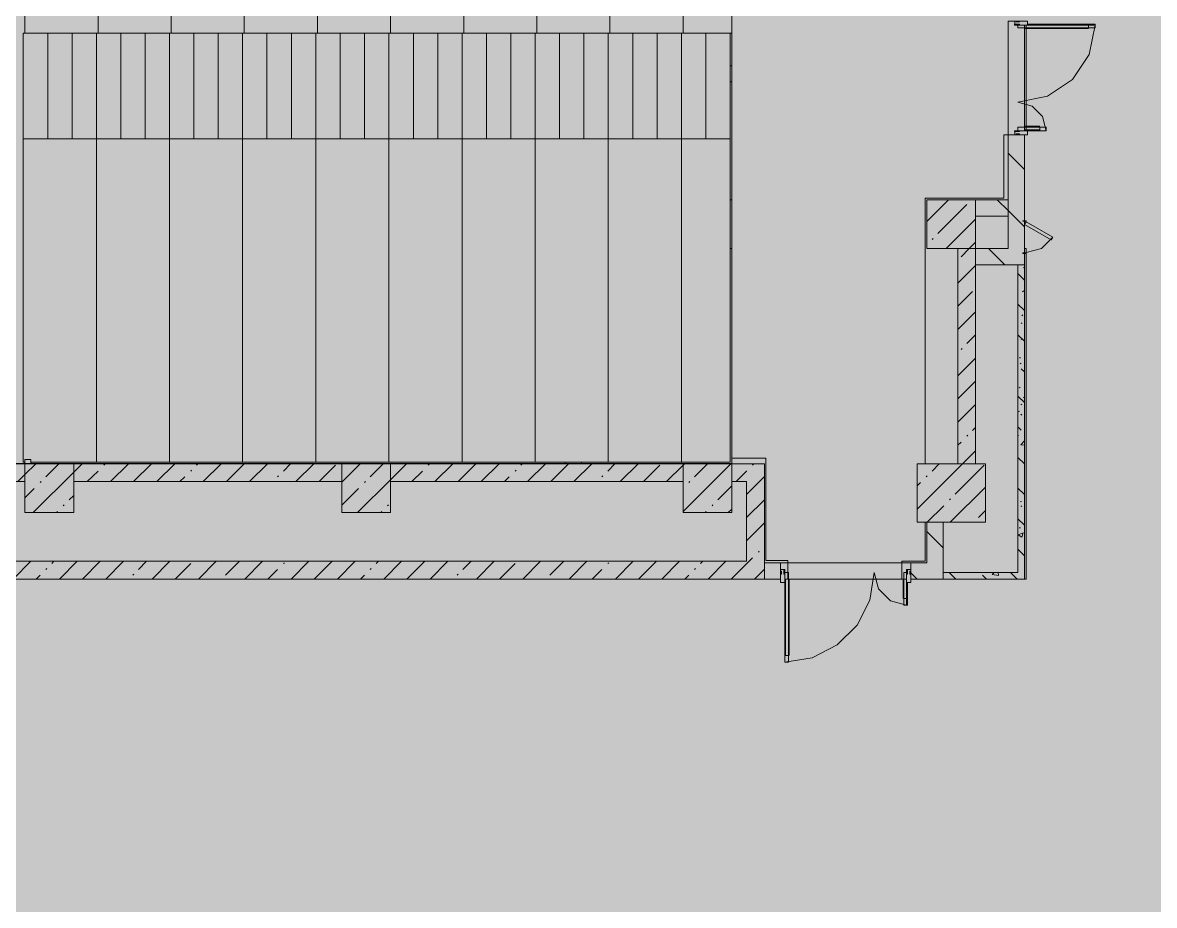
# Model space of a CAD drawing. Header units: millimetres. Extents: x -3817 to 677485, y -22715 to 103890.
# Drawn here: x 9893.5 to 10003.1, y -19527 to -19441.4 of the extents above; entities that cross this region are included whole.
import ezdxf

# ---------------------------------------------------------------- set-up
doc = ezdxf.new("R2010")
doc.units = ezdxf.units.MM
doc.layers.add('PDF _Геометрия', color=7, linetype='Continuous', true_color=0x1d1d1d)
doc.layers.add('PDF _Сплошная заливка', color=7, linetype='Continuous', true_color=0xffffff)

msp = doc.modelspace()

# ---------------------------------------------------------------- hatches: boundary and pattern name
at = {"layer": 'PDF _Сплошная заливка', "true_color": 0xd9d9d9, "transparency": 33554559}
for points in [[(10026.36, -19606.08), (10026.36, -19416.65), (9987.78, -19416.65), (9987.78, -19388.53), (9751.51, -19388.53), (9751.51, -19482.95), (9719.07, -19482.95), (9719.07, -19606.08), (10026.19, -19606.08)], [(9985.67, -19484.19), (9985.81, -19484.19), (9985.81, -19463.33), (9984.08, -19463.33), (9984.08, -19484.19)], [(9989.91, -19464.9), (9990.54, -19464.9), (9990.54, -19463.33), (9985.81, -19463.33), (9985.81, -19464.9), (9989.67, -19464.9)], [(9962.19, -19488.92), (9962.19, -19484.19), (9957.47, -19484.19), (9957.47, -19488.92), (9960.46, -19488.92)], [(9963.61, -19495.37), (9965.34, -19495.37), (9965.34, -19484.19), (9963.61, -19484.19), (9963.61, -19493.64)], [(9960.46, -19495.37), (9963.61, -19495.37), (9963.61, -19493.64), (9880.31, -19493.64), (9880.31, -19495.37), (9931.25, -19495.37)]]:
    msp.add_hatch(color=254, dxfattribs=at).paths.add_polyline_path(points)
at = {"layer": 'PDF _Сплошная заливка', "true_color": 0xcdcdcd, "transparency": 33554559}
for points in [[(9990.07, -19441.95), (9997.39, -19441.95), (9997.39, -19441.6), (9989.91, -19441.67), (9989.91, -19441.95)], [(9990.85, -19451.91), (9992.66, -19451.91), (9992.66, -19451.56), (9989.91, -19451.56), (9989.91, -19451.91), (9990.07, -19451.91)], [(9993.14, -19462.5), (9993.29, -19462.22), (9990.7, -19460.73), (9990.55, -19461), (9990.72, -19461.1)]]:
    msp.add_hatch(color=254, dxfattribs=at).paths.add_polyline_path(points)
at = {"layer": 'PDF _Сплошная заливка', "true_color": 0xd9d9d9, "transparency": 33554559}
h = msp.add_hatch(color=254, dxfattribs=at)
h.paths.add_polyline_path([(9962.19, -19485.92), (9963.61, -19485.92), (9963.61, -19484.19), (9962.19, -19484.22)], flags=0)
h.paths.add_polyline_path([(9931.25, -19485.92), (9957.47, -19485.92), (9957.47, -19484.19), (9929.12, -19484.19), (9929.12, -19485.92)], flags=0)
h.paths.add_polyline_path([(9836.3, -19485.92), (9863.77, -19485.92), (9863.77, -19484.19), (9834.8, -19484.19), (9834.8, -19485.92)], flags=0)
h.paths.add_polyline_path([(9924.4, -19485.92), (9924.4, -19484.19), (9898.42, -19484.19), (9898.42, -19485.92), (9902.03, -19485.92)], flags=0)
h.paths.add_polyline_path([(9868.5, -19485.92), (9893.69, -19485.92), (9893.69, -19484.19), (9868.5, -19484.19)], flags=0)

# ---------------------------------------------------------------- linework, layer by layer
at = {"layer": 'PDF _Геометрия', "color": 9, "lineweight": 9, "true_color": 0xb7b7b7}
for points in [[(9962.19, -19395.22), (9962.19, -19484.19), (9962.19, -19442.46), (9962.19, -19452.7), (9962.19, -19484.17), (9837.39, -19484.17), (9962.19, -19484.17), (9962.19, -19452.7), (9962.19, -19442.46)], [(9962.19, -19483.64), (9962.19, -19439.08), (9962.19, -19483.64), (9965.5, -19483.64), (9965.5, -19493.55), (9967.63, -19493.55), (9967.63, -19495.37), (9978.65, -19495.37), (9978.65, -19493.64), (9980.93, -19493.64), (9980.93, -19489.86)], [(9989.59, -19441.67), (9989.59, -19441.6)], [(9989.91, -19451.91), (9992.66, -19451.91), (9992.29, -19450.53), (9991.29, -19449.52), (9989.91, -19449.15), (9992.77, -19448.58), (9995.2, -19446.96), (9996.82, -19444.54), (9997.39, -19441.67), (9989.91, -19441.67), (9989.91, -19441.6), (9989.75, -19441.6), (9989.91, -19441.6), (9989.91, -19441.67), (9989.67, -19441.67), (9989.91, -19441.67)], [(9989.75, -19441.6), (9989.91, -19441.6), (9989.91, -19441.67), (9989.67, -19441.67)], [(9990.54, -19441.95), (9990.54, -19441.67), (9990.54, -19451.91), (9990.54, -19451.56)], [(9996.76, -19441.67), (9990.54, -19441.67)], [(9996.76, -19442.02), (9990.54, -19442.02)], [(9990.7, -19451.92), (9990.7, -19441.66)], [(9996.76, -19441.6), (9996.76, -19441.95)], [(9990.54, -19452.3), (9990.54, -19463.33), (9990.7, -19463.33), (9990.7, -19495.37), (9979.52, -19495.37)], [(9980.93, -19484.19), (9980.93, -19458.44), (9988.55, -19458.44), (9988.55, -19452.3), (9990.07, -19452.3)], [(9989.59, -19451.99), (9989.59, -19451.91)], [(9989.67, -19451.91), (9989.91, -19451.91), (9989.91, -19451.99), (9989.75, -19451.99)], [(9992.03, -19451.48), (9990.54, -19451.48)], [(9992.03, -19451.83), (9990.54, -19451.83)], [(9992.03, -19451.91), (9992.03, -19451.56)], [(9990.7, -19463.72), (9992.2, -19463.32), (9993.29, -19462.22)], [(9990.54, -19495.37), (9990.7, -19495.37), (9990.7, -19463.33), (9990.54, -19463.33)], [(9893.69, -19485.92), (9880.31, -19485.92)], [(9924.4, -19485.92), (9898.42, -19485.92)], [(9957.47, -19485.92), (9929.12, -19485.92)], [(9967.23, -19494.43), (9967.31, -19494.43), (9967.31, -19494.74), (9967.23, -19494.74), (9967.31, -19494.74), (9967.31, -19494.43), (9967.23, -19494.43), (9967.23, -19494.74), (9967.23, -19494.59)], [(9967.31, -19494.74), (9967.31, -19503.4), (9969.99, -19502.98), (9972.4, -19501.75), (9974.32, -19499.83), (9975.55, -19497.42), (9975.97, -19494.74), (9976.4, -19496.32), (9977.55, -19497.47), (9979.12, -19497.89), (9979.12, -19494.74), (9979.2, -19494.74), (9979.2, -19494.43), (9979.12, -19494.43), (9979.12, -19494.74), (9979.2, -19494.74), (9979.2, -19494.59), (9979.2, -19494.74), (9979.12, -19494.74), (9979.12, -19494.43), (9979.2, -19494.43), (9979.12, -19494.43), (9979.12, -19494.74)], [(9979.2, -19494.59), (9979.2, -19494.74), (9979.12, -19494.74), (9979.12, -19494.43), (9979.2, -19494.43)], [(9966.92, -19495.37), (9880.31, -19495.37)], [(9978.85, -19495.37), (9979.12, -19495.37), (9967.31, -19495.37), (9967.67, -19495.37)], [(9967.39, -19502.77), (9967.39, -19495.37)], [(9967.74, -19502.77), (9967.74, -19495.37)], [(9978.78, -19497.26), (9978.78, -19495.37)], [(9979.12, -19497.26), (9979.12, -19495.37)], [(9979.2, -19497.26), (9978.85, -19497.26)], [(9967.31, -19502.77), (9967.67, -19502.77)]]:
    msp.add_lwpolyline(points, dxfattribs=at)
at = {"layer": 'PDF _Геометрия', "color": 8, "lineweight": 9, "true_color": 0x737373}
for points in [[(9898.26, -19452.7), (9893.53, -19452.7), (9893.53, -19442.46), (9893.53, -19452.7), (9895.9, -19452.7), (9895.9, -19442.46), (9895.9, -19452.7), (9898.26, -19452.7), (9900.62, -19452.7), (9902.98, -19452.7), (9905.34, -19452.7), (9907.71, -19452.7), (9910.07, -19452.7), (9912.43, -19452.7), (9914.79, -19452.7), (9917.15, -19452.7), (9919.52, -19452.7), (9921.88, -19452.7), (9924.24, -19452.7), (9926.6, -19452.7), (9928.97, -19452.7), (9931.33, -19452.7), (9933.69, -19452.7), (9936.05, -19452.7), (9938.41, -19452.7), (9940.78, -19452.7), (9943.14, -19452.7), (9945.5, -19452.7), (9947.86, -19452.7), (9950.22, -19452.7), (9952.59, -19452.7), (9954.95, -19452.7), (9957.31, -19452.7), (9959.67, -19452.7), (9962.04, -19452.7), (9962.04, -19442.46), (9962.19, -19442.46), (9957.47, -19442.46), (9957.47, -19395.22)], [(9905.34, -19442.46), (9905.34, -19452.7), (9905.34, -19442.46), (9902.98, -19442.46), (9900.62, -19442.46), (9900.62, -19452.7), (9900.62, -19442.46), (9898.26, -19442.46), (9893.69, -19442.46), (9893.69, -19395.22), (9893.69, -19442.46)], [(9912.43, -19442.46), (9912.43, -19452.7), (9912.43, -19442.46), (9910.07, -19442.46), (9907.71, -19442.46), (9907.71, -19452.7), (9907.71, -19442.46), (9905.34, -19442.46), (9900.78, -19442.46), (9900.78, -19395.22), (9902.03, -19395.22)], [(9900.78, -19442.46), (9900.78, -19395.22)], [(9919.52, -19442.46), (9919.52, -19452.7), (9919.52, -19442.46), (9917.15, -19442.46), (9914.79, -19442.46), (9914.79, -19452.7), (9914.79, -19442.46), (9912.43, -19442.46), (9907.86, -19442.46), (9907.86, -19395.22), (9907.86, -19442.46)], [(9933.69, -19442.46), (9933.69, -19452.7), (9933.69, -19442.46), (9931.33, -19442.46), (9928.97, -19442.46), (9926.6, -19442.46), (9924.24, -19442.46), (9921.88, -19442.46), (9921.88, -19452.7), (9921.88, -19442.46), (9919.52, -19442.46), (9914.95, -19442.46), (9914.95, -19395.22), (9914.95, -19442.46)], [(9940.78, -19442.46), (9940.78, -19452.7), (9940.78, -19442.46), (9938.41, -19442.46), (9936.05, -19442.46), (9936.05, -19452.7), (9936.05, -19442.46), (9933.69, -19442.46), (9929.12, -19442.46), (9929.12, -19395.22), (9929.12, -19442.46)], [(9947.86, -19442.46), (9947.86, -19452.7), (9947.86, -19442.46), (9945.5, -19442.46), (9943.14, -19442.46), (9943.14, -19452.7), (9943.14, -19442.46), (9940.78, -19442.46), (9936.21, -19442.46), (9936.21, -19395.22), (9936.21, -19442.46)], [(9954.95, -19442.46), (9954.95, -19452.7), (9954.95, -19442.46), (9952.59, -19442.46), (9950.22, -19442.46), (9950.22, -19452.7), (9950.22, -19442.46), (9947.86, -19442.46), (9943.3, -19442.46), (9943.3, -19395.22), (9943.3, -19442.46)], [(9962.04, -19442.46), (9959.67, -19442.46), (9957.31, -19442.46), (9957.31, -19452.7), (9957.31, -19442.46), (9954.95, -19442.46), (9950.38, -19442.46), (9950.38, -19395.22), (9950.38, -19442.46)], [(9957.47, -19442.46), (9957.47, -19395.22), (9957, -19395.22), (9957.47, -19395.22), (9962.19, -19395.22), (9962.19, -19442.46)], [(9990.54, -19464.9), (9989.91, -19464.9), (9989.91, -19494.74), (9982.66, -19494.74), (9982.66, -19495.37), (9989.91, -19495.37), (9990.54, -19495.37), (9990.54, -19464.9), (9990.54, -19463.33), (9990.54, -19452.3), (9988.96, -19452.3), (9988.96, -19441.28), (9990.07, -19441.28)], [(9893.53, -19442.46), (9895.9, -19442.46), (9898.26, -19442.46), (9898.26, -19452.7), (9898.26, -19442.46)], [(9926.6, -19442.46), (9922.04, -19442.46)], [(9990.54, -19441.67), (9990.54, -19451.91)], [(9962.04, -19445.61), (9962.19, -19445.61)], [(9962.19, -19447.19), (9962.04, -19447.19)], [(9990.07, -19452.3), (9988.96, -19452.3), (9988.96, -19463.33), (9985.81, -19463.33), (9984.08, -19463.33), (9984.08, -19464.9), (9984.08, -19484.19)], [(9900.62, -19452.7), (9900.62, -19484.03), (9900.62, -19452.7), (9905.34, -19452.7)], [(9907.71, -19452.7), (9907.71, -19484.03), (9907.71, -19452.7), (9912.43, -19452.7)], [(9914.79, -19452.7), (9914.79, -19484.03), (9914.79, -19452.7), (9919.52, -19452.7)], [(9921.88, -19452.7), (9921.88, -19484.03), (9921.88, -19452.7), (9926.6, -19452.7)], [(9928.97, -19452.7), (9928.97, -19484.03), (9928.97, -19452.7), (9933.69, -19452.7)], [(9936.05, -19452.7), (9936.05, -19484.03), (9936.05, -19452.7), (9940.78, -19452.7)], [(9943.14, -19452.7), (9943.14, -19484.03), (9943.14, -19452.7), (9947.86, -19452.7)], [(9950.22, -19452.7), (9950.22, -19484.03), (9950.22, -19452.7), (9954.95, -19452.7)], [(9957.31, -19452.7), (9957.31, -19484.03), (9957.31, -19452.7), (9962.04, -19452.7), (9962.04, -19484.03), (9962.04, -19452.7)], [(9990.54, -19455.67), (9988.96, -19454.09)], [(9962.19, -19458.6), (9962.19, -19463.33)], [(9981.09, -19460.7), (9983.19, -19458.6)], [(9990.54, -19461.23), (9988.96, -19459.66), (9987.91, -19458.6)], [(9982.16, -19461.88), (9984.96, -19459.07)], [(9982.95, -19463.33), (9985.81, -19460.47)], [(9981.6, -19462.44), (9981.69, -19462.35)], [(9984.4, -19464.12), (9985.2, -19463.33), (9985.81, -19462.71)], [(9985.81, -19484.19), (9985.81, -19464.9), (9985.81, -19463.33)], [(9988.64, -19464.9), (9987.06, -19463.33)], [(9984.08, -19466.69), (9985.81, -19464.96)], [(9985.81, -19464.9), (9989.91, -19464.9)], [(9984.08, -19468.93), (9985.52, -19467.49)], [(9984.08, -19471.18), (9985.81, -19469.45)], [(9984.96, -19472.54), (9985.81, -19471.69)], [(9984.4, -19473.1), (9984.5, -19473.01)], [(9984.08, -19475.67), (9985.81, -19473.94)], [(9984.08, -19477.91), (9985.81, -19476.18)], [(9984.08, -19480.16), (9985.81, -19478.43)], [(9985.52, -19480.96), (9985.81, -19480.67)], [(9984.96, -19481.52), (9985.06, -19481.43)], [(9980.14, -19488.58), (9984.54, -19484.19), (9985.81, -19482.92)], [(9984.08, -19482.4), (9984.4, -19482.08)], [(9878.57, -19494.27), (9878.57, -19496.32), (9880.31, -19496.32), (9880.31, -19495.37), (9965.34, -19495.37), (9965.34, -19493.8), (9965.34, -19495.37), (9966.92, -19495.37), (9966.92, -19493.8), (9965.34, -19493.8), (9965.34, -19493.64), (9965.34, -19484.19), (9963.61, -19484.19), (9868.5, -19484.19), (9863.77, -19484.19), (9833.93, -19484.19)], [(9893.01, -19485.92), (9893.69, -19485.24), (9894.74, -19484.19)], [(9893.69, -19484.18), (9893.69, -19483.77), (9894.28, -19483.77), (9894.28, -19484.18)], [(9946.05, -19484.17), (9946.05, -19484.03), (9928.97, -19484.03), (9924.24, -19484.03), (9901.41, -19484.03), (9898.26, -19484.03), (9894.28, -19484.03), (9900.62, -19484.03), (9907.71, -19484.03), (9914.79, -19484.03), (9921.88, -19484.03), (9928.97, -19484.03), (9936.05, -19484.03), (9943.14, -19484.03), (9950.22, -19484.03), (9957.31, -19484.03), (9962.04, -19484.03), (9957.31, -19484.03), (9947.69, -19484.03)], [(9894.5, -19488.92), (9898.42, -19485), (9899.23, -19484.19)], [(9895.73, -19485.45), (9896.98, -19484.19)], [(9901.99, -19485.92), (9903.72, -19484.19)], [(9904.23, -19485.92), (9905.96, -19484.19)], [(9906.48, -19485.92), (9908.21, -19484.19)], [(9910.32, -19484.33), (9910.45, -19484.19)], [(9910.97, -19485.92), (9912.7, -19484.19)], [(9913.21, -19485.92), (9914.94, -19484.19)], [(9915.46, -19485.92), (9917.19, -19484.19)], [(9918.74, -19484.89), (9919.43, -19484.19)], [(9919.95, -19485.92), (9921.68, -19484.19)], [(9924.4, -19485.96), (9926.17, -19484.19)], [(9925.93, -19488.92), (9929.12, -19485.73), (9930.66, -19484.19)], [(9927.15, -19485.45), (9928.41, -19484.19)], [(9933.42, -19485.92), (9935.15, -19484.19)], [(9935.66, -19485.92), (9937.39, -19484.19)], [(9937.91, -19485.92), (9939.64, -19484.19)], [(9941.75, -19484.33), (9941.88, -19484.19)], [(9942.4, -19485.92), (9944.13, -19484.19)], [(9944.64, -19485.92), (9946.37, -19484.19)], [(9946.89, -19485.92), (9948.62, -19484.19)], [(9947.63, -19484.03), (9947.63, -19484.17)], [(9950.17, -19484.89), (9950.86, -19484.19)], [(9951.38, -19485.92), (9953.11, -19484.19)], [(9955.87, -19485.92), (9957.47, -19484.32), (9957.6, -19484.19)], [(9957.47, -19488.81), (9962.09, -19484.19)], [(9958.58, -19485.45), (9959.84, -19484.19)], [(9981.6, -19484.89), (9982.29, -19484.19)], [(9899.74, -19485.92), (9900.78, -19484.89)], [(9901.34, -19484.33), (9901.43, -19484.23)], [(9909.76, -19484.89), (9909.85, -19484.8)], [(9922.19, -19485.92), (9923.79, -19484.33)], [(9931.17, -19485.92), (9932.21, -19484.89)], [(9932.77, -19484.33), (9932.86, -19484.23)], [(9941.19, -19484.89), (9941.28, -19484.8)], [(9953.62, -19485.92), (9955.22, -19484.33)], [(9962.6, -19485.92), (9963.61, -19484.91), (9963.64, -19484.89)], [(9964.2, -19484.33), (9964.29, -19484.23)], [(9983.84, -19487.13), (9986.65, -19484.33)], [(9962.19, -19485.92), (9963.61, -19485.92), (9963.61, -19493.64), (9880.31, -19493.64), (9880.31, -19485.92), (9893.69, -19485.92)], [(9895.16, -19486.01), (9895.26, -19485.92)], [(9898.42, -19485.92), (9924.4, -19485.92)], [(9908.72, -19485.92), (9909.19, -19485.45)], [(9918.17, -19485.45), (9918.27, -19485.36)], [(9926.59, -19486.01), (9926.69, -19485.92)], [(9929.12, -19485.92), (9957.47, -19485.92)], [(9940.15, -19485.92), (9940.62, -19485.45)], [(9949.6, -19485.45), (9949.7, -19485.36)], [(9958.02, -19486.01), (9958.12, -19485.92)], [(9960.83, -19487.69), (9962.19, -19486.33)], [(9963.61, -19487.16), (9965.34, -19485.43)], [(9980.14, -19486.34), (9980.47, -19486.01)], [(9981.03, -19485.45), (9981.13, -19485.36)], [(9893.69, -19487.48), (9894.6, -19486.57)], [(9897.97, -19487.69), (9898.42, -19487.25)], [(9924.4, -19488.21), (9926.03, -19486.57)], [(9983.36, -19489.86), (9986.76, -19486.46)], [(9897.41, -19488.26), (9897.5, -19488.16)], [(9928.84, -19488.26), (9928.93, -19488.16)], [(9960.27, -19488.26), (9960.36, -19488.16)], [(9961.85, -19488.92), (9962.19, -19488.58)], [(9963.61, -19489.4), (9965.34, -19487.67)], [(9981.11, -19489.86), (9982.72, -19488.26)], [(9983.28, -19487.69), (9983.37, -19487.6)], [(9896.75, -19488.92), (9896.85, -19488.82)], [(9928.18, -19488.92), (9928.28, -19488.82)], [(9959.61, -19488.92), (9959.71, -19488.82)], [(9986.09, -19489.38), (9986.76, -19488.71)], [(9963.61, -19491.65), (9965.34, -19489.92)], [(9981.09, -19489.86), (9981.09, -19493.8), (9979.52, -19493.8), (9979.52, -19495.37), (9981.09, -19495.37), (9982.66, -19495.37), (9982.66, -19489.86)], [(9982.66, -19492.33), (9981.09, -19490.76)], [(9985.6, -19489.86), (9985.62, -19489.85)], [(9964.76, -19492.75), (9964.85, -19492.65)], [(9965.32, -19492.18), (9965.34, -19492.16)], [(9892.54, -19495.37), (9894.27, -19493.64)], [(9896.29, -19493.87), (9896.51, -19493.64)], [(9897.03, -19495.37), (9898.76, -19493.64)], [(9899.27, -19495.37), (9901, -19493.64)], [(9901.52, -19495.37), (9903.25, -19493.64)], [(9904.7, -19494.43), (9905.49, -19493.64)], [(9906.01, -19495.37), (9907.74, -19493.64)], [(9908.25, -19495.37), (9909.76, -19493.87)], [(9910.5, -19495.37), (9912.23, -19493.64)], [(9913.12, -19494.99), (9914.47, -19493.64)], [(9914.99, -19495.37), (9916.72, -19493.64)], [(9918.74, -19493.87), (9918.83, -19493.78)], [(9919.48, -19495.37), (9921.21, -19493.64)], [(9921.72, -19495.37), (9923.45, -19493.64)], [(9923.97, -19495.37), (9925.7, -19493.64)], [(9927.72, -19493.87), (9927.94, -19493.64)], [(9928.46, -19495.37), (9930.19, -19493.64)], [(9930.7, -19495.37), (9932.43, -19493.64)], [(9932.95, -19495.37), (9934.68, -19493.64)], [(9936.13, -19494.43), (9936.92, -19493.64)], [(9937.44, -19495.37), (9939.17, -19493.64)], [(9939.68, -19495.37), (9941.19, -19493.87)], [(9941.93, -19495.37), (9943.66, -19493.64)], [(9944.55, -19494.99), (9945.9, -19493.64)], [(9946.42, -19495.37), (9948.15, -19493.64)], [(9950.17, -19493.87), (9950.26, -19493.78)], [(9950.91, -19495.37), (9952.64, -19493.64)], [(9953.15, -19495.37), (9954.88, -19493.64)], [(9955.4, -19495.37), (9957.13, -19493.64)], [(9959.15, -19493.87), (9959.37, -19493.64)], [(9959.89, -19495.37), (9961.62, -19493.64)], [(9962.13, -19495.37), (9963.61, -19493.89), (9964.2, -19493.31)], [(9966.92, -19494.9), (9966.92, -19493.8), (9979.52, -19493.8), (9979.52, -19494.9)], [(9894.78, -19495.37), (9895.16, -19494.99)], [(9895.73, -19494.43), (9895.82, -19494.34)], [(9904.14, -19494.99), (9904.24, -19494.9)], [(9917.23, -19495.37), (9918.17, -19494.43)], [(9926.21, -19495.37), (9926.59, -19494.99)], [(9927.15, -19494.43), (9927.25, -19494.34)], [(9935.57, -19494.99), (9935.67, -19494.9)], [(9948.66, -19495.37), (9949.6, -19494.43)], [(9957.64, -19495.37), (9958.02, -19494.99)], [(9958.58, -19494.43), (9958.68, -19494.34)], [(9964.38, -19495.37), (9965.34, -19494.41)], [(9980.14, -19495.37), (9979.52, -19494.75)], [(9979.12, -19495.37), (9967.31, -19495.37)]]:
    msp.add_lwpolyline(points, dxfattribs=at)
for points in [[(9922.04, -19395.22), (9922.04, -19442.46)], [(9990.07, -19441.36), (9989.75, -19441.36), (9989.75, -19441.28), (9989.62, -19441.28), (9989.62, -19441.67), (9989.75, -19441.67), (9989.75, -19441.6), (9990.07, -19441.6), (9990.07, -19441.67), (9990.85, -19441.67), (9990.85, -19441.28), (9990.07, -19441.28)], [(9902.98, -19452.7), (9902.98, -19442.46)], [(9910.07, -19452.7), (9910.07, -19442.46)], [(9917.15, -19452.7), (9917.15, -19442.46)], [(9924.24, -19452.7), (9924.24, -19442.46)], [(9926.6, -19452.7), (9926.6, -19442.46)], [(9928.97, -19452.7), (9928.97, -19442.46)], [(9931.33, -19452.7), (9931.33, -19442.46)], [(9938.41, -19452.7), (9938.41, -19442.46)], [(9945.5, -19452.7), (9945.5, -19442.46)], [(9952.59, -19452.7), (9952.59, -19442.46)], [(9959.67, -19452.7), (9959.67, -19442.46)], [(9989.75, -19451.99), (9989.75, -19451.91), (9989.62, -19451.91), (9989.62, -19452.3), (9989.75, -19452.3), (9989.75, -19452.22), (9990.07, -19452.22), (9990.07, -19452.3), (9990.85, -19452.3), (9990.85, -19451.91), (9990.07, -19451.91), (9990.07, -19451.99)], [(9893.53, -19452.7), (9893.53, -19484.03)], [(9962.19, -19458.6), (9962.04, -19458.6)], [(9985.81, -19458.6), (9981.09, -19458.6), (9981.09, -19463.33), (9985.81, -19463.33)], [(9985.81, -19460.18), (9988.96, -19460.18), (9988.96, -19458.6), (9985.81, -19458.6)], [(9962.04, -19463.33), (9962.19, -19463.33)], [(9893.53, -19484.03), (9893.69, -19484.03)], [(9898.42, -19484.19), (9893.69, -19484.19), (9893.69, -19488.92), (9898.42, -19488.92)], [(9929.12, -19484.19), (9924.4, -19484.19), (9924.4, -19488.92), (9929.12, -19488.92)], [(9962.19, -19484.19), (9957.47, -19484.19), (9957.47, -19488.92), (9962.19, -19488.92)], [(9986.76, -19484.19), (9980.14, -19484.19), (9980.14, -19489.86), (9986.76, -19489.86)], [(9967.23, -19494.59), (9967.31, -19494.59), (9967.31, -19494.45), (9966.92, -19494.45), (9966.92, -19494.59), (9967, -19494.59), (9967, -19494.9), (9966.92, -19494.9), (9966.92, -19495.69), (9967.31, -19495.69), (9967.31, -19494.9), (9967.23, -19494.9)], [(9979.44, -19494.9), (9979.44, -19494.59), (9979.52, -19494.59), (9979.52, -19494.45), (9979.12, -19494.45), (9979.12, -19494.59), (9979.2, -19494.59), (9979.2, -19494.9), (9979.12, -19494.9), (9979.12, -19495.69), (9979.52, -19495.69), (9979.52, -19494.9)]]:
    msp.add_lwpolyline(points, close=True, dxfattribs=at)
at = {"layer": 'PDF _Геометрия', "color": 9, "lineweight": 9, "true_color": 0xb7b7b7}
for points in [[(9989.59, -19441.67), (9989.59, -19441.6)], [(9989.91, -19441.67), (9989.91, -19441.6), (9989.59, -19441.6), (9989.59, -19441.67)], [(9989.91, -19441.95), (9989.91, -19441.6), (9990.07, -19441.6), (9989.91, -19441.6)], [(9990.85, -19441.6), (9997.39, -19441.6), (9997.39, -19441.95), (9989.91, -19441.95), (9997.39, -19441.95), (9997.39, -19441.6)], [(9989.59, -19451.99), (9989.59, -19451.91)], [(9989.91, -19451.99), (9989.91, -19451.91), (9989.59, -19451.91), (9989.59, -19451.99)], [(9989.91, -19451.91), (9989.67, -19451.91), (9989.91, -19451.91), (9989.91, -19451.99), (9989.75, -19451.99), (9989.91, -19451.99)], [(9989.91, -19451.56), (9989.91, -19451.91), (9992.66, -19451.91), (9992.66, -19451.56), (9989.91, -19451.56), (9989.91, -19451.91), (9992.66, -19451.91), (9992.66, -19451.56)], [(9990.39, -19460.69), (9990.7, -19460.69), (9990.7, -19460.65), (9990.39, -19460.65)], [(9993.29, -19462.22), (9990.7, -19460.73), (9990.55, -19461), (9993.14, -19462.5)], [(9990.39, -19463.76), (9990.39, -19463.8), (9990.7, -19463.8), (9990.7, -19463.76)], [(9967.31, -19494.74), (9967.31, -19494.43), (9967.23, -19494.43), (9967.31, -19494.43), (9967.31, -19494.74), (9967.23, -19494.74), (9967.23, -19494.59), (9967.23, -19494.74)], [(9967.67, -19494.74), (9967.31, -19494.74), (9967.31, -19503.4), (9967.67, -19503.4), (9967.67, -19494.74), (9967.31, -19494.74), (9967.31, -19503.4), (9967.67, -19503.4)], [(9978.85, -19494.74), (9979.2, -19494.74), (9979.2, -19494.9), (9979.2, -19494.74)], [(9979.2, -19495.69), (9979.2, -19497.89), (9978.85, -19497.89), (9978.85, -19494.74), (9978.85, -19497.89), (9979.2, -19497.89)]]:
    msp.add_lwpolyline(points, close=True, dxfattribs=at)
at = {"layer": 'PDF _Геометрия', "color": 253, "lineweight": 9, "true_color": 0xa3a3a3}
for points in [[(9990.46, -19465.19), (9990.54, -19465.13)], [(9990.54, -19466.38), (9989.91, -19465.75)], [(9990.37, -19467.52), (9990.48, -19467.44)], [(9990.54, -19469.35), (9989.91, -19468.72)], [(9990.29, -19469.85), (9990.39, -19469.77)], [(9990.22, -19470.53), (9990.32, -19470.61)], [(9990.54, -19472.32), (9989.91, -19471.69)], [(9990.2, -19472.18), (9990.31, -19472.1)], [(9990.06, -19473.89), (9990.17, -19473.96)], [(9990.12, -19474.51), (9990.22, -19474.43)], [(9990.54, -19475.29), (9990.24, -19474.99)], [(9990.51, -19475.24), (9990.54, -19475.23)], [(9990.54, -19478.26), (9989.91, -19477.63)], [(9990.03, -19476.84), (9990.14, -19476.76)], [(9990.18, -19478.41), (9990.29, -19478.48)], [(9990.42, -19477.77), (9990.54, -19477.75)], [(9989.95, -19479.17), (9990.05, -19479.09)], [(9990.2, -19479.39), (9990.3, -19479.48)], [(9990.24, -19480.93), (9989.91, -19480.6)], [(9989.91, -19481.47), (9989.97, -19481.42)], [(9990.54, -19482.39), (9990.2, -19482.36), (9990.54, -19481.96)], [(9990.54, -19484.2), (9989.91, -19483.57)], [(9990.54, -19487.17), (9989.91, -19486.54)], [(9990.13, -19487.88), (9990.26, -19487.86)], [(9990.18, -19488.25), (9990.28, -19488.34)], [(9990.54, -19490.14), (9989.91, -19489.51)], [(9990.04, -19490.41), (9990.17, -19490.39)], [(9990.29, -19491.31), (9989.94, -19491.08), (9990.43, -19490.89)], [(9990.29, -19491.31), (9990.43, -19490.89)], [(9990.54, -19493.11), (9989.91, -19492.48)], [(9983.89, -19495.37), (9983.26, -19494.74)], [(9986.87, -19495.37), (9986.47, -19494.98)], [(9988.04, -19495.03), (9987.42, -19494.93), (9987.6, -19494.74)], [(9988.04, -19495.03), (9988.01, -19494.74)], [(9989.83, -19495.37), (9989.2, -19494.74)]]:
    msp.add_lwpolyline(points, dxfattribs=at)
at = {"layer": 'PDF _Сплошная заливка', "color": 254, "lineweight": 60, "true_color": 0xd9d9d9, "transparency": 33554559}
for points in [[(9988.96, -19463.33), (9990.54, -19463.33), (9988.96, -19452.3), (9990.54, -19452.3)], [(9985.81, -19463.33), (9985.81, -19458.6), (9981.09, -19463.33), (9981.09, -19458.6)], [(9988.96, -19460.18), (9988.96, -19458.6), (9985.81, -19460.18), (9985.81, -19458.6)], [(9990.54, -19495.37), (9990.54, -19464.9), (9989.91, -19495.37), (9989.91, -19464.9)], [(9898.42, -19488.92), (9898.42, -19484.19), (9893.69, -19488.92), (9893.69, -19484.19)], [(9929.12, -19488.92), (9929.12, -19484.19), (9924.4, -19488.92), (9924.4, -19484.19)], [(9986.76, -19489.86), (9986.76, -19484.19), (9980.14, -19489.86), (9980.14, -19484.19)], [(9982.66, -19495.37), (9982.66, -19489.86), (9981.09, -19495.37), (9981.09, -19489.86)], [(9965.34, -19495.37), (9966.92, -19495.37), (9965.34, -19493.8), (9966.92, -19493.8)], [(9981.09, -19495.37), (9981.09, -19493.8), (9979.52, -19495.37), (9979.52, -19493.8)], [(9982.66, -19495.37), (9989.91, -19495.37), (9982.66, -19494.74), (9989.91, -19494.74)]]:
    msp.add_solid(points, dxfattribs=at)
at = {"layer": 'PDF _Сплошная заливка', "color": 254, "lineweight": 60, "true_color": 0xcdcdcd, "transparency": 33554559}
for points in [[(9967.67, -19503.4), (9967.67, -19494.74), (9967.31, -19503.4), (9967.31, -19494.74)], [(9979.2, -19497.89), (9979.12, -19494.74), (9978.85, -19497.89), (9978.85, -19494.74)]]:
    msp.add_solid(points, dxfattribs=at)

doc.saveas('drawing.dxf')
